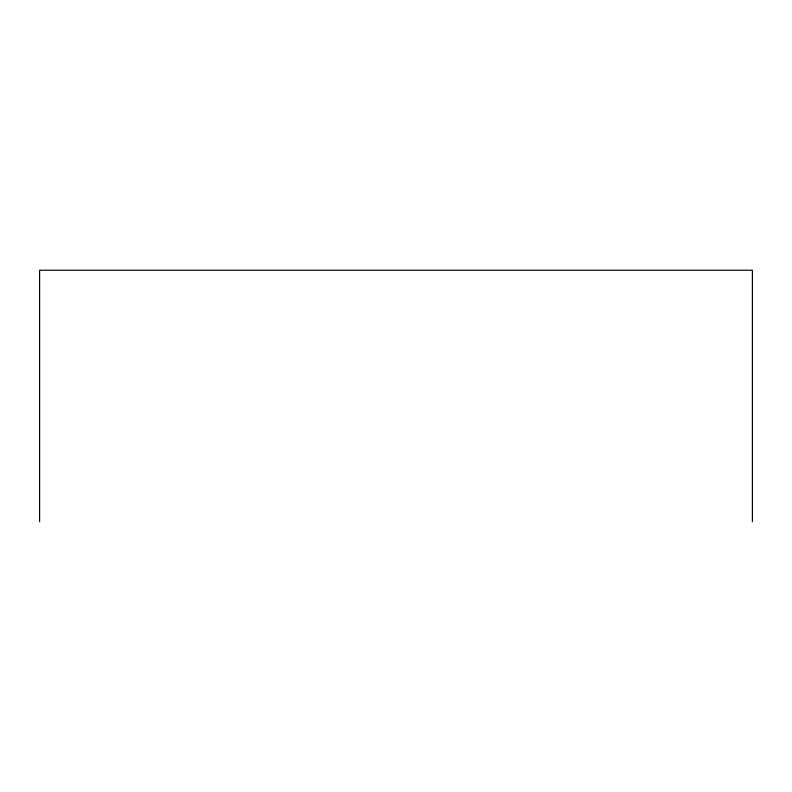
<?xml version="1.0" encoding="UTF-8"?>
<svg xmlns="http://www.w3.org/2000/svg" width="792" height="792" viewBox="0 0 792 792"><rect width="100%" height="100%" fill="white"/><g stroke="black" fill="none" stroke-linecap="round" stroke-linejoin="round"><path stroke-width="1.19" d="M752.4 521.76L752.4 270.24L39.6 270.24L39.6 521.76"/></g></svg>
